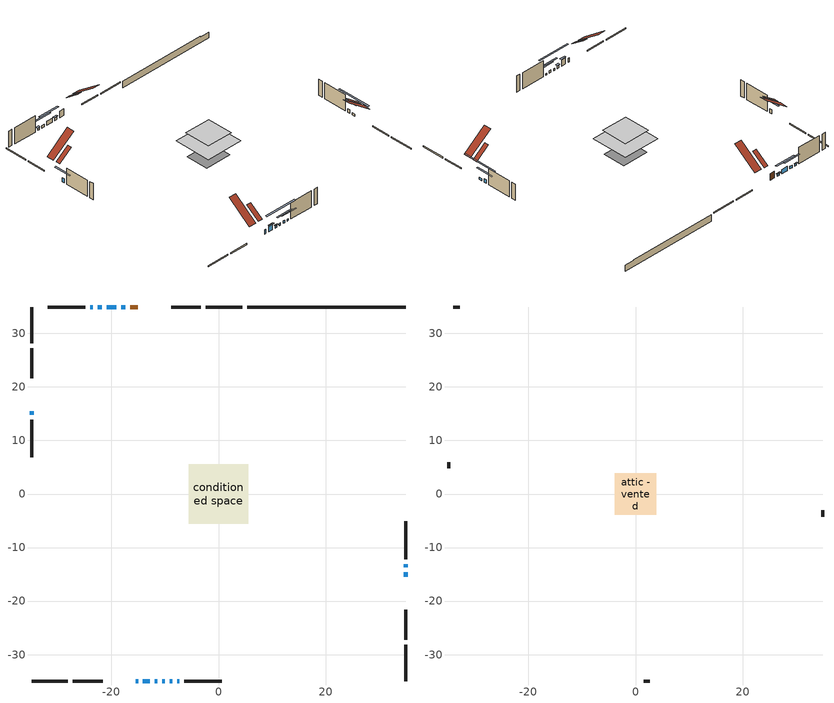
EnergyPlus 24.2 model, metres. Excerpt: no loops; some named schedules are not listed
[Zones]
conditioned space
 floor adiabatic (AdiabaticFloorConstruction): -5.54,-5.54 -5.54,5.54 5.54,5.54 5.54,-5.54 z3.2
 floor foundation (Slab1 construction): -3.96,-3.43 -3.96,3.43 3.96,3.43 3.96,-3.43 z-1.22
 floor foundation (Slab2 construction): -1.88,-1.88 -1.88,1.88 1.88,1.88 1.88,-1.88 z0
 wall outside (RimJoist1 construction): 4.43,34.92 -2.37,34.92 / -34.92,-34.92 -28.12,-34.92 / -34.92,34.92 -34.92,28.12 / 34.92,-34.92 34.92,-28.12 z0.76:1.06
 wall outside (RimJoist2 construction): -3.3,34.92 -8.85,34.92 / -27.19,-34.92 -21.65,-34.92 / -34.92,27.19 -34.92,21.65 / 34.92,-27.19 34.92,-21.65 z0.76:1.06
 wall outside (AdiabaticWallConstruction 1): -15.05,34.92 -16.45,34.92 z0.76:2.79
 wall outside (AdiabaticWallConstruction): -15.44,-34.92 -15.03,-34.92 / -34.92,15.44 -34.92,14.83 / -19.07,34.92 -20.9,34.92 z0.76:1.98; -17.37,34.92 -18.14,34.92 / -11.9,-34.92 -11.39,-34.92 / -21.82,34.92 -22.59,34.92 / -9.13,-34.92 -8.62,-34.92 z0.76:1.52; -14.1,-34.92 -12.83,-34.92 z0.76:2.59; 34.92,-15.44 34.92,-14.63 / -10.47,-34.92 -10.06,-34.92 / -23.51,34.92 -23.98,34.92 z0.76:1.37; 34.92,-13.7 34.92,-13.09 z0.76:1.9; -7.7,-34.92 -7.33,-34.92 z0.76:1.22
 wall outside (Wall1 construction): -24.9,34.92 -31.93,34.92 / -6.41,-34.92 0.62,-34.92 / -34.92,13.9 -34.92,6.87 / 34.92,-12.16 34.92,-5.13 z0.76:5.64
 wall foundation (FoundationWall1 construction): 5.36,34.92,-1.22 5.36,34.92,0.76 31.97,34.92,0.76 31.97,34.92,0.51 34.92,34.92,0.51 34.92,34.92,-1.22
 window (WindowConstruction 10): -15.44,-34.92 -15.03,-34.92 z0.76:1.98
 window (WindowConstruction 6): -34.92,15.44 -34.92,14.83 z0.76:1.98
 window (WindowConstruction 7): -17.38,34.92 -18.14,34.92 z0.76:1.52
 window (WindowConstruction 8): -14.1,-34.92 -12.83,-34.92 z0.76:2.59
 window (WindowConstruction 9): -11.9,-34.92 -11.39,-34.92 z0.76:1.52
 window (WindowConstruction 11): 34.92,-15.44 34.92,-14.63 z0.76:1.37
 window (WindowConstruction 12): -10.47,-34.92 -10.06,-34.92 z0.76:1.37
 window (WindowConstruction): 34.92,-13.7 34.92,-13.09 z0.76:1.9
 window (WindowConstruction 1): -19.07,34.92 -20.9,34.92 z0.76:1.98
 window (WindowConstruction 2): -21.82,34.92 -22.59,34.92 z0.76:1.52
 window (WindowConstruction 3): -23.52,34.92 -23.97,34.92 z0.76:1.37
 window (WindowConstruction 4): -9.13,-34.92 -8.62,-34.92 z0.76:1.52
 window (WindowConstruction 5): -7.69,-34.92 -7.34,-34.92 z0.76:1.22
 door (Door): -15.05,34.92 -16.45,34.92 z0.76:2.79
 ceiling adiabatic (AdiabaticFloorConstruction): 5.54,-5.54 5.54,5.54 -5.54,5.54 -5.54,-5.54 z3.2
 roof outside (Roof2 construction): -14.12,34.92,5.64 -14.12,30.95,8.61 -12.88,30.95,8.61 -12.88,34.92,5.64; -16.37,-34.92,5.64 -16.37,-30.95,8.61 -17.61,-30.95,8.61 -17.61,-34.92,5.64; -34.92,16.37,5.64 -30.95,16.37,8.61 -30.95,17.61,8.61 -34.92,17.61,5.64; 34.92,-16.37,5.64 30.95,-16.37,8.61 30.95,-17.61,8.61 34.92,-17.61,5.64
attic - vented
 floor to conditioned space (Floor1 construction Reversed): -3.9,-3.9 -3.9,3.9 3.9,3.9 3.9,-3.9 z5.64
 wall outside (Wall3 construction): -32.86,34.92 -33.99,34.92 / 1.55,-34.92 2.68,-34.92 / -34.92,5.94 -34.92,4.81 / 34.92,-4.2 34.92,-3.07 z0.76:5.64
 roof outside (Roof1 construction): -11.95,34.92,5.64 -11.95,27.95,10.87 -9.77,27.95,10.87 -9.77,34.92,5.64; -18.54,-34.92,5.64 -18.54,-27.95,10.87 -20.72,-27.95,10.87 -20.72,-34.92,5.64; -34.92,18.54,5.64 -27.95,18.54,10.87 -27.95,20.72,10.87 -34.92,20.72,5.64; 34.92,-18.54,5.64 27.95,-18.54,10.87 27.95,-20.72,10.87 34.92,-20.72,5.64
shading: -34.92,12.57 -34.92,17.7 -35.34,17.7 -35.34,12.57 z4.24; -18.34,34.92 -17.17,34.92 -17.17,35.34 -18.34,35.34 z1.72; -12.63,-34.92 -14.3,-34.92 -14.3,-35.34 -12.63,-35.34 z2.79; -11.19,-34.92 -12.1,-34.92 -12.1,-35.34 -11.19,-35.34 z1.72; 34.92,-9.93 34.92,-20.14 35.34,-20.14 35.34,-9.93 z6.07; -5.36,-34.92 -15.17,-34.92 -15.17,-35.34 -5.36,-35.34 z6.07; 34.92,-10.83 34.92,-15.96 35.34,-15.96 35.34,-10.83 z4.16; -23.15,34.92 -16.81,34.92 -16.81,35.34 -23.15,35.34 z4.24; -24.85,34.92 -19.57,34.92 -19.57,35.34 -24.85,35.34 z3.78; -24.17,34.92 -23.31,34.92 -23.31,35.34 -24.17,35.34 z1.57; -6.36,-34.92 -11.39,-34.92 -11.39,-35.34 -6.36,-35.34 z3.78; -5.08,-34.92 -9.95,-34.92 -9.95,-35.34 -5.08,-35.34 z3.48
[Building]
Building 1: Terrain=Suburbs
[Site:Location]
Toronto Intl AP_ON: Latitude {deg}=43.68; Longitude {deg}=-79.63; Time Zone {hr}=-5; Elevation {m}=173; Keep Site Location Information=Yes
[Site:GroundTemperature:Shallow]
4.59119, 2.66285, 2.50842, 3.42352, 7.09712, 10.7536, 13.9236, 15.9317, 16.1023, 14.4691, 11.3799, 7.83558
[Site:WaterMainsTemperature]
Calculation Method=Schedule; Temperature Schedule=mains temperature schedule
[Material] Roughness=Rough; Thermal Absorptance=0.9
Name | Thickness {m} | Conductivity {W/m-K} | Density {kg/m3} | Specific Heat {J/kg-K} | Solar Absorptance | Visible Absorptance
asphalt or fiberglass shingles | 0.00635 | 0.162714 | 1121.4 | 1465.45 | 0.4 | 0.4
ceiling stud and cavity | 0.1397 | 0.0765065 | 65.682 | 1177.47 | 0.7 | 0.7
concrete 4.0 in. | 0.1016 | 1.803125 | 2242.8 | 837.4 | 0.7 | 0.7
concrete 8.0 in. | 0.2032 | 1.803125 | 2242.8 | 837.4 | 0.7 | 0.7
door material | 0.04445 | 0.053851 | 512.64 | 1214.23 | 0.7 | 0.7
exterior vertical ins | 0.0454343 | 0.029427 | 32.04 | 1214.23 | 0.7 | 0.7
floor covering | 0.0127 | 0.0433444 | 54.468 | 1339.84 | 0.6 | 0.6
floor rigid ins; wall rigid ins | 0.512978 | 0.029427 | 32.04 | 1214.23 | 0.7 | 0.7
floor stud and cavity | 0.1397 | 1.75129 | 37.0049 | 1207.88 | 0.7 | 0.7
furniture material conditioned space 1 | 0.1524 | 0.115458 | 640.8 | 1214.23 | 0.6 | 0.6
gypsum board | 0.0127 | 0.160291 | 801 | 837.4 | 0.6 | 0.6
gypsum board 1 | 0.0127 | 0.160291 | 801 | 837.4 | 0.7 | 0.7
osb sheathing 0.5 in. | 0.0127 | 0.115458 | 512.64 | 1214.23 | 0.7 | 0.7
osb sheathing 0.75 in. | 0.01905 | 0.115458 | 512.64 | 1214.23 | 0.7 | 0.7
rim joist stud and cavity | 0.0508 | 0.177588 | 50.32683 | 1063.81 | 0.6 | 0.6
rim joist stud and cavity 1 | 0.0508 | 0.103237 | 50.32683 | 1063.81 | 0.6 | 0.6
roof stud and cavity | 0.2032 | 0.111548 | 78.34581 | 1123.46 | 0.7 | 0.7
wall stud and cavity | 0.1397 | 0.702165 | 139.0536 | 1170.24 | 0.7 | 0.7
wall stud and cavity 1 | 0.0889 | 6.9971 | 50.32683 | 1063.81 | 0.6 | 0.6
wall stud and cavity 2 | 0.0889 | 0.380278 | 52.3479 | 1209.89 | 0.7 | 0.7
wall stud and cavity 3 | 0.0889 | 0.391764 | 83.0341 | 1211.67 | 0.7 | 0.7
wood siding | 0.0254 | 0.102417 | 544.68 | 1172.36 | 0.4 | 0.4
wood siding 1 | 0.00254 | 0.102417 | 544.68 | 1172.36 | 0.4 | 0.4
wood siding 2; wood siding 3; wood siding 4 | 0.0254 | 0.102417 | 544.68 | 1172.36 | 0.7 | 0.7
[WindowMaterial:SimpleGlazingSystem]
Name | U-Factor {W/m2-K} | Solar Heat Gain Coefficient
WindowMaterial | 2.969594 | 0.62
WindowMaterial 1 | 2.93609 | 0.65
WindowMaterial 2 | 2.97187 | 0.61
WindowMaterial 3 | 3.02183 | 0.55
WindowMaterial 4 | 3.00253 | 0.58
WindowMaterial 5 | 3.0542 | 0.49
WindowMaterial 6 | 2.96789 | 0.62
WindowMaterial 7 | 2.90259 | 0.68
WindowMaterial 8 | 4.786554 | 0.61
WindowMaterial 9 | 3.03319 | 0.54
[Construction]
AdiabaticFloorConstruction: floor stud and cavity, floor rigid ins, osb sheathing 0.75 in., floor covering
AdiabaticWallConstruction: wood siding 3, wall rigid ins, wall stud and cavity 2, gypsum board
AdiabaticWallConstruction 1: wood siding 4, wall rigid ins, wall stud and cavity 2, gypsum board
Door: door material
Floor1 construction Reversed: gypsum board, ceiling stud and cavity
FoundationWall1 construction: concrete 8.0 in., gypsum board 1
furniture construction conditioned space 1: furniture material conditioned space 1
PartitionWallConstruction: gypsum board, wall stud and cavity 3, gypsum board
RimJoist1 construction: wood siding 2, rim joist stud and cavity
RimJoist2 construction: wood siding 2, rim joist stud and cavity 1
Roof1 construction: asphalt or fiberglass shingles
Roof2 construction: asphalt or fiberglass shingles, osb sheathing 0.75 in., roof stud and cavity, gypsum board
Slab1 construction; Slab2 construction: concrete 4.0 in.
Wall1 construction: wood siding, osb sheathing 0.5 in., wall stud and cavity, gypsum board
Wall3 construction: wood siding 1, wall stud and cavity 1
WindowConstruction: WindowMaterial
WindowConstruction 1: WindowMaterial 1
WindowConstruction 10: WindowMaterial 8
WindowConstruction 11; WindowConstruction 12: WindowMaterial 9
WindowConstruction 2; WindowConstruction 7: WindowMaterial 2
WindowConstruction 3: WindowMaterial 3
WindowConstruction 4; WindowConstruction 9: WindowMaterial 4
WindowConstruction 5: WindowMaterial 5
WindowConstruction 6: WindowMaterial 6
WindowConstruction 8: WindowMaterial 7
[Zone] Multiplier=1; Part of Total Floor Area=Yes
Name | Volume {m3}
attic - vented | 47.4669
conditioned space | 439.4
[Space]
Name | Zone | Volume {m3}
attic - vented 1 | attic - vented | 47.4669
conditioned space 1 | conditioned space | 439.4
[ZoneInfiltration:EffectiveLeakageArea]
infil attic - vented 1: Zone or Space=attic - vented 1; Schedule=Always On Discrete; Effective Air Leakage Area {cm2}=2517.93; Stack Coefficient=0.000703006; Wind Coefficient=1.79143e-05
[ZoneMixing]
whole house fan mix: Zone or Space=attic - vented; Schedule=Always On Continuous; Design Flow Rate Calculation Method=Flow/Zone; Design Flow Rate {m3/s}=0; Source Zone or Space=conditioned space
[SurfaceProperty:ExposedFoundationPerimeter] Exposed Perimeter Calculation Method=TotalExposedPerimeter
Name | Total Exposed Perimeter {m}
Slab1 | 29.566
Slab2 | 10.668
[InternalMass] Zone or ZoneList=conditioned space; Space or SpaceList=conditioned space 1
Name | Construction | Surface Area {m2}
furniture mass conditioned space 1 | furniture construction conditioned space 1 | 76.4282
partition wall mass | PartitionWallConstruction | 191.07
[Lights]
interior lighting: Zone or ZoneList or Space or SpaceList=conditioned space 1; Schedule=interior lighting schedule; Design Level Calculation Method=LightingLevel; Lighting Level {W}=343.2; Return Air Fraction=0; Fraction Radiant=0.6; Fraction Visible=0.2; Fraction Replaceable=1
[People]
occupants: Zone or ZoneList or Space or SpaceList=conditioned space 1; Number of People Schedule=occupants schedule; Number of People Calculation Method=People; Number of People=3; Fraction Radiant=0.314171; Sensible Heat Fraction=0.56303; Activity Level Schedule=occupants activity schedule; Carbon Dioxide Generation Rate {m3/s-W}=0; Enable ASHRAE 55 Comfort Warnings=No; Mean Radiant Temperature Calculation Type=EnclosureAveraged
[ElectricEquipment] Zone or ZoneList or Space or SpaceList=conditioned space 1; Design Level Calculation Method=EquipmentLevel
Name | Schedule | Design Level {W} | Fraction Latent | Fraction Radiant | Fraction Lost
clothes dryer | clothes dryer schedule | 140.772 | 0.015 | 0.081 | 0.85
clothes washer | clothes washer schedule | 32.1985 | 0.03 | 0.162 | 0.7
cooking range | cooking range schedule | 215.147 | 0.08 | 0.432 | 0.2
dishwasher | dishwasher schedule | 66.8632 | 0.3 | 0.18 | 0.4
fridge | fridge schedule | 72.9452 | 0 | 0.6 | 0
mech vent bath fan 0 | mech vent bath fan 0 schedule | 50.2 | 0 | 0 | 1
mech vent bath fan 1 | mech vent bath fan 1 schedule | 50.2 | 0 | 0 | 1
mech vent bath fan 2 | mech vent bath fan 2 schedule | 50.2 | 0 | 0 | 1
mech vent house fan | mech vent house fan schedule | 0 | 0 | 0 | 1
mech vent house fan cfis | mech vent house fan cfis schedule | 0 | 0 | 0 | 0
mech vent range fan 0 | mech vent range fan 0 schedule | 57 | 0 | 0 | 1
misc plug loads | misc plug loads schedule | 494.7 | 0.045 | 0.513 | 0.1
whole house fan | Always On Discrete | 0 | 0 | 0 | 1
[OtherEquipment] Zone or ZoneList or Space or SpaceList=conditioned space 1; Design Level Calculation Method=EquipmentLevel
Name | Fuel Type | Schedule | Design Level {W} | Fraction Latent | Fraction Radiant | Fraction Lost
clothes dryer 1 | Electricity | clothes dryer schedule | 0 | 0.015 | 0.081 | 0.85
cooking range 1 | Electricity | cooking range schedule | 0 | 0.08 | 0.432 | 0.2
general water use latent | None | general water use schedule | 62.594 | 1 | 0 | 0
general water use sensible | None | general water use schedule | -61.6891 | 0 | 0.6 | 0
mech vent house fan latent load | None | Always On Discrete | 0 | 1 | 0 | 0
mech vent house fan sensible load | None | Always On Discrete | 0 | 0 | 0 | 0
water heater energy adjustment1 | NaturalGas | Always On Discrete | 0.01 | 0 | 0 | 1
[ZoneInfiltration:DesignFlowRate] Zone or ZoneList or Space or SpaceList=conditioned space 1; Schedule=Always On Discrete; Design Flow Rate Calculation Method=Flow/Zone; Design Flow Rate {m3/s}=0
infil flow; natural vent flow; whole house fan flow
[Foundation:Kiva] Initial Indoor Air Temperature {C}=18; Wall Depth Below Slab {m}=0.2032
Name | Wall Height Above Grade {m} | Custom Block Material Name 1 | Custom Block Depth 1 {m} | Custom Block X Position 1 {m} | Custom Block Z Position 1 {m}
Foundation Kiva 1 | 0.760019 | exterior vertical ins | 1.98001 | 0.2159 | 0
Foundation Kiva 2 | 0.1016
[Foundation:Kiva:Settings]
Soil Conductivity {W/m-K}=0.849921; Soil Density {kg/m3}=1842.3; Soil Specific Heat {J/kg-K}=418.7; Ground Solar Absorptivity=0.9; Ground Thermal Absorptivity=0.9; Ground Surface Roughness {m}=0.03; Far-Field Width {m}=40; Deep-Ground Boundary Condition=ZeroFlux; Deep-Ground Depth {m}=40; Minimum Cell Dimension {m}=0.2; Maximum Cell Growth Coefficient=3; Simulation Timestep=Timestep
[Exterior:Lights]
exterior lighting: Schedule=exterior lighting schedule; Design Level {W}=75.6
[Schedule:Constant]
Name | Hourly Value
Always On Continuous; mech vent house fan schedule; mech vent house fan cfis schedule; Always On Discrete | 1
occupants activity schedule | 117.228
fridge schedule | 0
[Schedule:Week:Daily]
interior lighting schedule Week Rule - Jan1-Jan27: interior lighting schedule day, interior lighting schedule day, interior lighting schedule day, interior lighting schedule day, interior lighting schedule day, interior lighting schedule day, interior lighting schedule day, interior lighting schedule default day, interior lighting schedule default day, interior lighting schedule default day, interior lighting schedule default day, interior lighting schedule default day
interior lighting schedule Week Rule - Jan28-Feb3: interior lighting schedule day, interior lighting schedule day, interior lighting schedule day, interior lighting schedule day, interior lighting schedule day 1, interior lighting schedule day 1, interior lighting schedule day 1, interior lighting schedule default day, interior lighting schedule default day, interior lighting schedule default day, interior lighting schedule default day, interior lighting schedule default day
interior lighting schedule Week Rule - Feb4-Feb24: interior lighting schedule day 1, interior lighting schedule day 1, interior lighting schedule day 1, interior lighting schedule day 1, interior lighting schedule day 1, interior lighting schedule day 1, interior lighting schedule day 1, interior lighting schedule default day, interior lighting schedule default day, interior lighting schedule default day, interior lighting schedule default day, interior lighting schedule default day
interior lighting schedule Week Rule - Feb25-Mar3: interior lighting schedule day 1, interior lighting schedule day 1, interior lighting schedule day 1, interior lighting schedule day 1, interior lighting schedule day 2, interior lighting schedule day 2, interior lighting schedule day 2, interior lighting schedule default day, interior lighting schedule default day, interior lighting schedule default day, interior lighting schedule default day, interior lighting schedule default day
interior lighting schedule Week Rule - Mar4-Mar31: interior lighting schedule day 2, interior lighting schedule day 2, interior lighting schedule day 2, interior lighting schedule day 2, interior lighting schedule day 2, interior lighting schedule day 2, interior lighting schedule day 2, interior lighting schedule default day, interior lighting schedule default day, interior lighting schedule default day, interior lighting schedule default day, interior lighting schedule default day
interior lighting schedule Week Rule - Apr1-Apr28: interior lighting schedule day 3, interior lighting schedule day 3, interior lighting schedule day 3, interior lighting schedule day 3, interior lighting schedule day 3, interior lighting schedule day 3, interior lighting schedule day 3, interior lighting schedule default day, interior lighting schedule default day, interior lighting schedule default day, interior lighting schedule default day, interior lighting schedule default day
interior lighting schedule Week Rule - Apr29-May5: interior lighting schedule day 3, interior lighting schedule day 3, interior lighting schedule day 4, interior lighting schedule day 4, interior lighting schedule day 4, interior lighting schedule day 4, interior lighting schedule day 4, interior lighting schedule default day, interior lighting schedule default day, interior lighting schedule default day, interior lighting schedule default day, interior lighting schedule default day
interior lighting schedule Week Rule - May6-May26: interior lighting schedule day 4, interior lighting schedule day 4, interior lighting schedule day 4, interior lighting schedule day 4, interior lighting schedule day 4, interior lighting schedule day 4, interior lighting schedule day 4, interior lighting schedule default day, interior lighting schedule default day, interior lighting schedule default day, interior lighting schedule default day, interior lighting schedule default day
interior lighting schedule Week Rule - May27-Jun2: interior lighting schedule day 4, interior lighting schedule day 4, interior lighting schedule day 4, interior lighting schedule day 4, interior lighting schedule day 4, interior lighting schedule day 5, interior lighting schedule day 5, interior lighting schedule default day, interior lighting schedule default day, interior lighting schedule default day, interior lighting schedule default day, interior lighting schedule default day
interior lighting schedule Week Rule - Jun3-Jun30: interior lighting schedule day 5, interior lighting schedule day 5, interior lighting schedule day 5, interior lighting schedule day 5, interior lighting schedule day 5, interior lighting schedule day 5, interior lighting schedule day 5, interior lighting schedule default day, interior lighting schedule default day, interior lighting schedule default day, interior lighting schedule default day, interior lighting schedule default day
interior lighting schedule Week Rule - Jul1-Jul28: interior lighting schedule day 6, interior lighting schedule day 6, interior lighting schedule day 6, interior lighting schedule day 6, interior lighting schedule day 6, interior lighting schedule day 6, interior lighting schedule day 6, interior lighting schedule default day, interior lighting schedule default day, interior lighting schedule default day, interior lighting schedule default day, interior lighting schedule default day
interior lighting schedule Week Rule - Jul29-Aug4: interior lighting schedule day 6, interior lighting schedule day 6, interior lighting schedule day 6, interior lighting schedule day 7, interior lighting schedule day 7, interior lighting schedule day 7, interior lighting schedule day 7, interior lighting schedule default day, interior lighting schedule default day, interior lighting schedule default day, interior lighting schedule default day, interior lighting schedule default day
interior lighting schedule Week Rule - Aug5-Aug25: interior lighting schedule day 7, interior lighting schedule day 7, interior lighting schedule day 7, interior lighting schedule day 7, interior lighting schedule day 7, interior lighting schedule day 7, interior lighting schedule day 7, interior lighting schedule default day, interior lighting schedule default day, interior lighting schedule default day, interior lighting schedule default day, interior lighting schedule default day
interior lighting schedule Week Rule - Aug26-Sep1: interior lighting schedule day 7, interior lighting schedule day 7, interior lighting schedule day 7, interior lighting schedule day 7, interior lighting schedule day 7, interior lighting schedule day 7, interior lighting schedule day 8, interior lighting schedule default day, interior lighting schedule default day, interior lighting schedule default day, interior lighting schedule default day, interior lighting schedule default day
interior lighting schedule Week Rule - Sep2-Sep29: interior lighting schedule day 8, interior lighting schedule day 8, interior lighting schedule day 8, interior lighting schedule day 8, interior lighting schedule day 8, interior lighting schedule day 8, interior lighting schedule day 8, interior lighting schedule default day, interior lighting schedule default day, interior lighting schedule default day, interior lighting schedule default day, interior lighting schedule default day
interior lighting schedule Week Rule - Sep30-Oct6: interior lighting schedule day 8, interior lighting schedule day 9, interior lighting schedule day 9, interior lighting schedule day 9, interior lighting schedule day 9, interior lighting schedule day 9, interior lighting schedule day 9, interior lighting schedule default day, interior lighting schedule default day, interior lighting schedule default day, interior lighting schedule default day, interior lighting schedule default day
interior lighting schedule Week Rule - Oct7-Oct27: interior lighting schedule day 9, interior lighting schedule day 9, interior lighting schedule day 9, interior lighting schedule day 9, interior lighting schedule day 9, interior lighting schedule day 9, interior lighting schedule day 9, interior lighting schedule default day, interior lighting schedule default day, interior lighting schedule default day, interior lighting schedule default day, interior lighting schedule default day
interior lighting schedule Week Rule - Oct28-Nov3: interior lighting schedule day 9, interior lighting schedule day 9, interior lighting schedule day 9, interior lighting schedule day 9, interior lighting schedule day 10, interior lighting schedule day 10, interior lighting schedule day 10, interior lighting schedule default day, interior lighting schedule default day, interior lighting schedule default day, interior lighting schedule default day, interior lighting schedule default day
interior lighting schedule Week Rule - Nov4-Nov24: interior lighting schedule day 10, interior lighting schedule day 10, interior lighting schedule day 10, interior lighting schedule day 10, interior lighting schedule day 10, interior lighting schedule day 10, interior lighting schedule day 10, interior lighting schedule default day, interior lighting schedule default day, interior lighting schedule default day, interior lighting schedule default day, interior lighting schedule default day
interior lighting schedule Week Rule - Nov25-Dec1: interior lighting schedule day 10, interior lighting schedule day 10, interior lighting schedule day 10, interior lighting schedule day 10, interior lighting schedule day 10, interior lighting schedule day 10, interior lighting schedule day 11, interior lighting schedule default day, interior lighting schedule default day, interior lighting schedule default day, interior lighting schedule default day, interior lighting schedule default day
interior lighting schedule Week Rule - Dec2-Dec31: interior lighting schedule day 11, interior lighting schedule day 11, interior lighting schedule day 11, interior lighting schedule day 11, interior lighting schedule day 11, interior lighting schedule day 11, interior lighting schedule day 11, interior lighting schedule default day, interior lighting schedule default day, interior lighting schedule default day, interior lighting schedule default day, interior lighting schedule default day
occupants schedule Week Rule - Jan1-Dec31: occupants schedule day, occupants schedule day, occupants schedule day, occupants schedule day, occupants schedule day, occupants schedule day, occupants schedule day, occupants schedule default day, occupants schedule default day, occupants schedule default day, occupants schedule default day, occupants schedule default day
clothes dryer schedule Week Rule - Jan1-Dec31: clothes dryer schedule day, clothes dryer schedule day, clothes dryer schedule day, clothes dryer schedule day, clothes dryer schedule day, clothes dryer schedule day, clothes dryer schedule day, clothes dryer schedule default day, clothes dryer schedule default day, clothes dryer schedule default day, clothes dryer schedule default day, clothes dryer schedule default day
clothes washer schedule Week Rule - Jan1-Dec31: clothes washer schedule day, clothes washer schedule day, clothes washer schedule day, clothes washer schedule day, clothes washer schedule day, clothes washer schedule day, clothes washer schedule day, clothes washer schedule default day, clothes washer schedule default day, clothes washer schedule default day, clothes washer schedule default day, clothes washer schedule default day
cooking range schedule Week Rule - Jan1-Dec31: cooking range schedule day, cooking range schedule day, cooking range schedule day, cooking range schedule day, cooking range schedule day, cooking range schedule day, cooking range schedule day, cooking range schedule default day, cooking range schedule default day, cooking range schedule default day, cooking range schedule default day, cooking range schedule default day
dishwasher schedule Week Rule - Jan1-Dec31: dishwasher schedule day, dishwasher schedule day, dishwasher schedule day, dishwasher schedule day, dishwasher schedule day, dishwasher schedule day, dishwasher schedule day, dishwasher schedule default day, dishwasher schedule default day, dishwasher schedule default day, dishwasher schedule default day, dishwasher schedule default day
mech vent bath fan 0 schedule Week Rule - Jan1-Dec31: mech vent bath fan 0 schedule day, mech vent bath fan 0 schedule day, mech vent bath fan 0 schedule day, mech vent bath fan 0 schedule day, mech vent bath fan 0 schedule day, mech vent bath fan 0 schedule day, mech vent bath fan 0 schedule day, mech vent bath fan 0 schedule default day, mech vent bath fan 0 schedule default day, mech vent bath fan 0 schedule default day, mech vent bath fan 0 schedule default day, mech vent bath fan 0 schedule default day
mech vent bath fan 1 schedule Week Rule - Jan1-Dec31: mech vent bath fan 1 schedule day, mech vent bath fan 1 schedule day, mech vent bath fan 1 schedule day, mech vent bath fan 1 schedule day, mech vent bath fan 1 schedule day, mech vent bath fan 1 schedule day, mech vent bath fan 1 schedule day, mech vent bath fan 1 schedule default day, mech vent bath fan 1 schedule default day, mech vent bath fan 1 schedule default day, mech vent bath fan 1 schedule default day, mech vent bath fan 1 schedule default day
mech vent bath fan 2 schedule Week Rule - Jan1-Dec31: mech vent bath fan 2 schedule day, mech vent bath fan 2 schedule day, mech vent bath fan 2 schedule day, mech vent bath fan 2 schedule day, mech vent bath fan 2 schedule day, mech vent bath fan 2 schedule day, mech vent bath fan 2 schedule day, mech vent bath fan 2 schedule default day, mech vent bath fan 2 schedule default day, mech vent bath fan 2 schedule default day, mech vent bath fan 2 schedule default day, mech vent bath fan 2 schedule default day
mech vent range fan 0 schedule Week Rule - Jan1-Dec31: mech vent range fan 0 schedule day, mech vent range fan 0 schedule day, mech vent range fan 0 schedule day, mech vent range fan 0 schedule day, mech vent range fan 0 schedule day, mech vent range fan 0 schedule day, mech vent range fan 0 schedule day, mech vent range fan 0 schedule default day, mech vent range fan 0 schedule default day, mech vent range fan 0 schedule default day, mech vent range fan 0 schedule default day, mech vent range fan 0 schedule default day
misc plug loads schedule Week Rule - Jan1-Dec31: misc plug loads schedule day, misc plug loads schedule day, misc plug loads schedule day, misc plug loads schedule day, misc plug loads schedule day, misc plug loads schedule day, misc plug loads schedule day, misc plug loads schedule default day, misc plug loads schedule default day, misc plug loads schedule default day, misc plug loads schedule default day, misc plug loads schedule default day
general water use schedule Week Rule - Jan1-Dec31: general water use schedule day, general water use schedule day, general water use schedule day, general water use schedule day, general water use schedule day, general water use schedule day, general water use schedule day, general water use schedule default day, general water use schedule default day, general water use schedule default day, general water use schedule default day, general water use schedule default day
exterior lighting schedule Week Rule - Jan1-Jan27: exterior lighting schedule day, exterior lighting schedule day, exterior lighting schedule day, exterior lighting schedule day, exterior lighting schedule day, exterior lighting schedule day, exterior lighting schedule day, exterior lighting schedule default day, exterior lighting schedule default day, exterior lighting schedule default day, exterior lighting schedule default day, exterior lighting schedule default day
exterior lighting schedule Week Rule - Jan28-Feb3: exterior lighting schedule day, exterior lighting schedule day, exterior lighting schedule day, exterior lighting schedule day, exterior lighting schedule day 1, exterior lighting schedule day 1, exterior lighting schedule day 1, exterior lighting schedule default day, exterior lighting schedule default day, exterior lighting schedule default day, exterior lighting schedule default day, exterior lighting schedule default day
exterior lighting schedule Week Rule - Feb4-Feb24: exterior lighting schedule day 1, exterior lighting schedule day 1, exterior lighting schedule day 1, exterior lighting schedule day 1, exterior lighting schedule day 1, exterior lighting schedule day 1, exterior lighting schedule day 1, exterior lighting schedule default day, exterior lighting schedule default day, exterior lighting schedule default day, exterior lighting schedule default day, exterior lighting schedule default day
exterior lighting schedule Week Rule - Feb25-Mar3: exterior lighting schedule day 1, exterior lighting schedule day 1, exterior lighting schedule day 1, exterior lighting schedule day 1, exterior lighting schedule day 2, exterior lighting schedule day 2, exterior lighting schedule day 2, exterior lighting schedule default day, exterior lighting schedule default day, exterior lighting schedule default day, exterior lighting schedule default day, exterior lighting schedule default day
exterior lighting schedule Week Rule - Mar4-Mar31: exterior lighting schedule day 2, exterior lighting schedule day 2, exterior lighting schedule day 2, exterior lighting schedule day 2, exterior lighting schedule day 2, exterior lighting schedule day 2, exterior lighting schedule day 2, exterior lighting schedule default day, exterior lighting schedule default day, exterior lighting schedule default day, exterior lighting schedule default day, exterior lighting schedule default day
exterior lighting schedule Week Rule - Apr1-Apr28: exterior lighting schedule day 3, exterior lighting schedule day 3, exterior lighting schedule day 3, exterior lighting schedule day 3, exterior lighting schedule day 3, exterior lighting schedule day 3, exterior lighting schedule day 3, exterior lighting schedule default day, exterior lighting schedule default day, exterior lighting schedule default day, exterior lighting schedule default day, exterior lighting schedule default day
exterior lighting schedule Week Rule - Apr29-May5: exterior lighting schedule day 3, exterior lighting schedule day 3, exterior lighting schedule day 4, exterior lighting schedule day 4, exterior lighting schedule day 4, exterior lighting schedule day 4, exterior lighting schedule day 4, exterior lighting schedule default day, exterior lighting schedule default day, exterior lighting schedule default day, exterior lighting schedule default day, exterior lighting schedule default day
exterior lighting schedule Week Rule - May6-May26: exterior lighting schedule day 4, exterior lighting schedule day 4, exterior lighting schedule day 4, exterior lighting schedule day 4, exterior lighting schedule day 4, exterior lighting schedule day 4, exterior lighting schedule day 4, exterior lighting schedule default day, exterior lighting schedule default day, exterior lighting schedule default day, exterior lighting schedule default day, exterior lighting schedule default day
exterior lighting schedule Week Rule - May27-Jun2: exterior lighting schedule day 4, exterior lighting schedule day 4, exterior lighting schedule day 4, exterior lighting schedule day 4, exterior lighting schedule day 4, exterior lighting schedule day 5, exterior lighting schedule day 5, exterior lighting schedule default day, exterior lighting schedule default day, exterior lighting schedule default day, exterior lighting schedule default day, exterior lighting schedule default day
exterior lighting schedule Week Rule - Jun3-Jun30: exterior lighting schedule day 5, exterior lighting schedule day 5, exterior lighting schedule day 5, exterior lighting schedule day 5, exterior lighting schedule day 5, exterior lighting schedule day 5, exterior lighting schedule day 5, exterior lighting schedule default day, exterior lighting schedule default day, exterior lighting schedule default day, exterior lighting schedule default day, exterior lighting schedule default day
exterior lighting schedule Week Rule - Jul1-Jul28: exterior lighting schedule day 6, exterior lighting schedule day 6, exterior lighting schedule day 6, exterior lighting schedule day 6, exterior lighting schedule day 6, exterior lighting schedule day 6, exterior lighting schedule day 6, exterior lighting schedule default day, exterior lighting schedule default day, exterior lighting schedule default day, exterior lighting schedule default day, exterior lighting schedule default day
[Schedule:Year]
interior lighting schedule: interior lighting schedule Week Rule - Jan1-Jan27, 1, 1, 1, 27, interior lighting schedule Week Rule - Jan28-Feb3, 1, 28, 2, 3, interior lighting schedule Week Rule - Feb4-Feb24, 2, 4, 2, 24, interior lighting schedule Week Rule - Feb25-Mar3, 2, 25, 3, 3, interior lighting schedule Week Rule - Mar4-Mar31, 3, 4, 3, 31, interior lighting schedule Week Rule - Apr1-Apr28, 4, 1, 4, 28, interior lighting schedule Week Rule - Apr29-May5, 4, 29, 5, 5, interior lighting schedule Week Rule - May6-May26, 5, 6, 5, 26, interior lighting schedule Week Rule - May27-Jun2, 5, 27, 6, 2, interior lighting schedule Week Rule - Jun3-Jun30, 6, 3, 6, 30, interior lighting schedule Week Rule - Jul1-Jul28, 7, 1, 7, 28, interior lighting schedule Week Rule - Jul29-Aug4, 7, 29, 8, 4, interior lighting schedule Week Rule - Aug5-Aug25, 8, 5, 8, 25, interior lighting schedule Week Rule - Aug26-Sep1, 8, 26, 9, 1, interior lighting schedule Week Rule - Sep2-Sep29, 9, 2, 9, 29, interior lighting schedule Week Rule - Sep30-Oct6, 9, 30, 10, 6, interior lighting schedule Week Rule - Oct7-Oct27, 10, 7, 10, 27, interior lighting schedule Week Rule - Oct28-Nov3, 10, 28, 11, 3, interior lighting schedule Week Rule - Nov4-Nov24, 11, 4, 11, 24, interior lighting schedule Week Rule - Nov25-Dec1, 11, 25, 12, 1, interior lighting schedule Week Rule - Dec2-Dec31, 12, 2, 12, 31
occupants schedule: occupants schedule Week Rule - Jan1-Dec31, 1, 1, 12, 31
clothes dryer schedule: clothes dryer schedule Week Rule - Jan1-Dec31, 1, 1, 12, 31
clothes washer schedule: clothes washer schedule Week Rule - Jan1-Dec31, 1, 1, 12, 31
cooking range schedule: cooking range schedule Week Rule - Jan1-Dec31, 1, 1, 12, 31
dishwasher schedule: dishwasher schedule Week Rule - Jan1-Dec31, 1, 1, 12, 31
mech vent bath fan 0 schedule: mech vent bath fan 0 schedule Week Rule - Jan1-Dec31, 1, 1, 12, 31
mech vent bath fan 1 schedule: mech vent bath fan 1 schedule Week Rule - Jan1-Dec31, 1, 1, 12, 31
mech vent bath fan 2 schedule: mech vent bath fan 2 schedule Week Rule - Jan1-Dec31, 1, 1, 12, 31
mech vent range fan 0 schedule: mech vent range fan 0 schedule Week Rule - Jan1-Dec31, 1, 1, 12, 31
misc plug loads schedule: misc plug loads schedule Week Rule - Jan1-Dec31, 1, 1, 12, 31
general water use schedule: general water use schedule Week Rule - Jan1-Dec31, 1, 1, 12, 31
exterior lighting schedule: exterior lighting schedule Week Rule - Jan1-Jan27, 1, 1, 1, 27, exterior lighting schedule Week Rule - Jan28-Feb3, 1, 28, 2, 3, exterior lighting schedule Week Rule - Feb4-Feb24, 2, 4, 2, 24, exterior lighting schedule Week Rule - Feb25-Mar3, 2, 25, 3, 3, exterior lighting schedule Week Rule - Mar4-Mar31, 3, 4, 3, 31, exterior lighting schedule Week Rule - Apr1-Apr28, 4, 1, 4, 28, exterior lighting schedule Week Rule - Apr29-May5, 4, 29, 5, 5, exterior lighting schedule Week Rule - May6-May26, 5, 6, 5, 26, exterior lighting schedule Week Rule - May27-Jun2, 5, 27, 6, 2, exterior lighting schedule Week Rule - Jun3-Jun30, 6, 3, 6, 30, exterior lighting schedule Week Rule - Jul1-Jul28, 7, 1, 7, 28, exterior lighting schedule Week Rule - Jul29-Aug4, 7, 29, 8, 4, exterior lighting schedule Week Rule - Aug5-Aug25, 8, 5, 8, 25, exterior lighting schedule Week Rule - Aug26-Sep1, 8, 26, 9, 1, exterior lighting schedule Week Rule - Sep2-Sep29, 9, 2, 9, 29, exterior lighting schedule Week Rule - Sep30-Oct6, 9, 30, 10, 6, exterior lighting schedule Week Rule - Oct7-Oct27, 10, 7, 10, 27, exterior lighting schedule Week Rule - Oct28-Nov3, 10, 28, 11, 3, exterior lighting schedule Week Rule - Nov4-Nov24, 11, 4, 11, 24, exterior lighting schedule Week Rule - Nov25-Dec1, 11, 25, 12, 1, exterior lighting schedule Week Rule - Dec2-Dec31, 12, 2, 12, 31
[Schedule:Compact]
mains temperature schedule: Through: 01/01, For: AllDays, Until: 24:00, 8.43722, Through: 01/02, For: AllDays, Until: 24:00, 8.37111, Through: 01/03, For: AllDays, Until: 24:00, 8.30611, Through: 01/04, For: AllDays, Until: 24:00, 8.24222, Through: 01/05, For: AllDays, Until: 24:00, 8.17944, Through: 01/06, For: AllDays, Until: 24:00, 8.11833, Through: 01/07, For: AllDays, Until: 24:00, 8.05833, Through: 01/08, For: AllDays, Until: 24:00, 7.99944, Through: 01/09, For: AllDays, Until: 24:00, 7.94222, Through: 01/10, For: AllDays, Until: 24:00, 7.88611, Through: 01/11, For: AllDays, Until: 24:00, 7.83167, Through: 01/12, For: AllDays, Until: 24:00, 7.77833, Through: 01/13, For: AllDays, Until: 24:00, 7.72611, Through: 01/14, For: AllDays, Until: 24:00, 7.67556, Through: 01/15, For: AllDays, Until: 24:00, 7.62667, Through: 01/16, For: AllDays, Until: 24:00, 7.57889, Through: 01/17, For: AllDays, Until: 24:00, 7.53278, Through: 01/18, For: AllDays, Until: 24:00, 7.48778, Through: 01/19, For: AllDays, Until: 24:00, 7.44444, Through: 01/20, For: AllDays, Until: 24:00, 7.40278, Through: 01/21, For: AllDays, Until: 24:00, 7.36278, Through: 01/22, For: AllDays, Until: 24:00, 7.32389, Through: 01/23, For: AllDays, Until: 24:00, 7.28667, Through: 01/24, For: AllDays, Until: 24:00, 7.25056, Through: 01/25, For: AllDays, Until: 24:00, 7.21667, Through: 01/26, For: AllDays, Until: 24:00, 7.18389, Through: 01/27, For: AllDays, Until: 24:00, 7.15278, Through: 01/28, For: AllDays, Until: 24:00, 7.12333, Through: 01/29, For: AllDays, Until: 24:00, 7.09556, Through: 01/30, For: AllDays, Until: 24:00, 7.06944, Through: 01/31, For: AllDays, Until: 24:00, 7.04444, Through: 02/01, For: AllDays, Until: 24:00, 7.02167, Through: 02/02, For: AllDays, Until: 24:00, 7, Through: 02/03, For: AllDays, Until: 24:00, 6.98, Through: 02/04, For: AllDays, Until: 24:00, 6.96222, Through: 02/05, For: AllDays, Until: 24:00, 6.94556, Through: 02/06, For: AllDays, Until: 24:00, 6.93056, Through: 02/07, For: AllDays, Until: 24:00, 6.91722, Through: 02/08, For: AllDays, Until: 24:00, 6.90556, Through: 02/09, For: AllDays, Until: 24:00, 6.89556, Through: 02/10, For: AllDays, Until: 24:00, 6.88722, Through: 02/11, For: AllDays, Until: 24:00, 6.88056, Through: 02/12, For: AllDays, Until: 24:00, 6.875, Through: 02/13, For: AllDays, Until: 24:00, 6.87167, Through: 02/14, For: AllDays, Until: 24:00, 6.87, Through: 02/15, For: AllDays, Until: 24:00, 6.87, Through: 02/16, For: AllDays, Until: 24:00, 6.87167, Through: 02/17, For: AllDays, Until: 24:00, 6.875, Through: 02/18, For: AllDays, Until: 24:00, 6.88, Through: 02/19, For: AllDays, Until: 24:00, 6.88611, Through: 02/20, For: AllDays, Until: 24:00, 6.89444, Through: 02/21, For: AllDays, Until: 24:00, 6.90444, Through: 02/22, For: AllDays, Until: 24:00, 6.91611, Through: 02/23, For: AllDays, Until: 24:00, 6.92889, Through: 02/24, For: AllDays, Until: 24:00, 6.94389, Through: 02/25, For: AllDays, Until: 24:00, 6.96056, Through: 02/26, For: AllDays, Until: 24:00, 6.97833, Through: 02/27, For: AllDays, Until: 24:00, 6.99833, Through: 02/28, For: AllDays, Until: 24:00, 7.01944, Through: 03/01, For: AllDays, Until: 24:00, 7.04222, Through: 03/02, For: AllDays, Until: 24:00, 7.06667, Through: 03/03, For: AllDays, Until: 24:00, 7.09278, Through: 03/04, For: AllDays, Until: 24:00, 7.12056, Through: 03/05, For: AllDays, Until: 24:00, 7.15, Through: 03/06, For: AllDays, Until: 24:00, 7.18111, Through: 03/07, For: AllDays, Until: 24:00, 7.21333, Through: 03/08, For: AllDays, Until: 24:00, 7.24722, Through: 03/09, For: AllDays, Until: 24:00, 7.28278, Through: 03/10, For: AllDays, Until: 24:00, 7.32, Through: 03/11, For: AllDays, Until: 24:00, 7.35889, Through: 03/12, For: AllDays, Until: 24:00, 7.39889, Through: 03/13, For: AllDays, Until: 24:00, 7.44056, Through: 03/14, For: AllDays, Until: 24:00, 7.48389, Through: 03/15, For: AllDays, Until: 24:00, 7.52833, Through: 03/16, For: AllDays, Until: 24:00, 7.57444, Through: 03/17, For: AllDays, Until: 24:00, 7.62222, Through: 03/18, For: AllDays, Until: 24:00, 7.67111, Through: 03/19, For: AllDays, Until: 24:00, 7.72111, Through: 03/20, For: AllDays, Until: 24:00, 7.77333, Through: 03/21, For: AllDays, Until: 24:00, 7.82611, Through: 03/22, For: AllDays, Until: 24:00, 7.88111, Through: 03/23, For: AllDays, Until: 24:00, 7.93667, Through: 03/24, For: AllDays, Until: 24:00, 7.99389, Through: 03/25, For: AllDays, Until: 24:00, 8.05278, Through: 03/26, For: AllDays, Until: 24:00, 8.11278, Through: 03/27, For: AllDays, Until: 24:00, 8.17389, Through: 03/28, For: AllDays, Until: 24:00, 8.23611, Through: 03/29, For: AllDays, Until: 24:00, 8.3, Through: 03/30, For: AllDays, Until: 24:00, 8.365, Through: 03/31, For: AllDays, Until: 24:00, 8.43111, Through: 04/01, For: AllDays, Until: 24:00, 8.49833, Through: 04/02, For: AllDays, Until: 24:00, 8.56722, Through: 04/03, For: AllDays, Until: 24:00, 8.63667, Through: 04/04, For: AllDays, Until: 24:00, 8.70778, Through: 04/05, For: AllDays, Until: 24:00, 8.77944, Through: 04/06, For: AllDays, Until: 24:00, 8.85278, Through: 04/07, For: AllDays, Until: 24:00, 8.92667, Through: 04/08, For: AllDays, Until: 24:00, 9.00222, Through: 04/09, For: AllDays, Until: 24:00, 9.07833, Through: 04/10, For: AllDays, Until: 24:00, 9.15556, Through: 04/11, For: AllDays, Until: 24:00, 9.23389, Through: 04/12, For: AllDays, Until: 24:00, 9.31278, Through: 04/13, For: AllDays, Until: 24:00, 9.39278, Through: 04/14, For: AllDays, Until: 24:00, 9.47389, Through: 04/15, For: AllDays, Until: 24:00, 9.55611, Through: 04/16, For: AllDays, Until: 24:00, 9.63833, Through: 04/17, For: AllDays, Until: 24:00, 9.72222, Through: 04/18, For: AllDays, Until: 24:00, 9.80667, Through: 04/19, For: AllDays, Until: 24:00, 9.89167, Through: 04/20, For: AllDays, Until: 24:00, 9.97778, Through: 04/21, For: AllDays, Until: 24:00, 10.0644, Through: 04/22, For: AllDays, Until: 24:00, 10.1517, Through: 04/23, For: AllDays, Until: 24:00, 10.24, Through: 04/24, For: AllDays, Until: 24:00, 10.3289, Through: 04/25, For: AllDays, Until: 24:00, 10.4183, Through: 04/26, For: AllDays, Until: 24:00, 10.5083, Through: 04/27, For: AllDays, Until: 24:00, 10.5989, Through: 04/28, For: AllDays, Until: 24:00, 10.69, Through: 04/29, For: AllDays, Until: 24:00, 10.7817, Through: 04/30, For: AllDays, Until: 24:00, 10.8739, Through: 05/01, For: AllDays, Until: 24:00, 10.9667, Through: 05/02, For: AllDays, Until: 24:00, 11.0594, Through: 05/03, For: AllDays, Until: 24:00, 11.1533, Through: 05/04, For: AllDays, Until: 24:00, 11.2472, Through: 05/05, For: AllDays, Until: 24:00, 11.3411, Through: 05/06, For: AllDays, Until: 24:00, 11.4361, Through: 05/07, For: AllDays, Until: 24:00, 11.5306, Through: 05/08, For: AllDays, Until: 24:00, 11.6261, Through: 05/09, For: AllDays, Until: 24:00, 11.7217, Through: 05/10, For: AllDays, Until: 24:00, 11.8172, Through: 05/11, For: AllDays, Until: 24:00, 11.9128, Through: 05/12, For: AllDays, Until: 24:00, 12.0089, Through: 05/13, For: AllDays, Until: 24:00, 12.105, Through: 05/14, For: AllDays, Until: 24:00, 12.2017, Through: 05/15, For: AllDays, Until: 24:00, 12.2978, Through: 05/16, For: AllDays, Until: 24:00, 12.3944, Through: 05/17, For: AllDays, Until: 24:00, 12.4906, Through: 05/18, For: AllDays, Until: 24:00, 12.5872, Through: 05/19, For: AllDays, Until: 24:00, 12.6833, Through: 05/20, For: AllDays, Until: 24:00, 12.78, Through: 05/21, For: AllDays, Until: 24:00, 12.8761, Through: 05/22, For: AllDays, Until: 24:00, 12.9722, Through: 05/23, For: AllDays, Until: 24:00, 13.0683, Through: 05/24, For: AllDays, Until: 24:00, 13.1639, Through: 05/25, For: AllDays, Until: 24:00, 13.2594, Through: 05/26, For: AllDays, Until: 24:00, 13.355, Through: 05/27, For: AllDays, Until: 24:00, 13.45, Through: 05/28, For: AllDays, Until: 24:00, 13.545, Through: 05/29, For: AllDays, Until: 24:00, 13.6394, Through: 05/30, For: AllDays, Until: 24:00, 13.7333, Through: 05/31, For: AllDays, Until: 24:00, 13.8272, Through: 06/01, For: AllDays, Until: 24:00, 13.9206, Through: 06/02, For: AllDays, Until: 24:00, 14.0139, Through: 06/03, For: AllDays, Until: 24:00, 14.1061, Through: 06/04, For: AllDays, Until: 24:00, 14.1983, Through: 06/05, For: AllDays, Until: 24:00, 14.2894, Through: 06/06, For: AllDays, Until: 24:00, 14.3806, Through: 06/07, For: AllDays, Until: 24:00, 14.4711, Through: 06/08, For: AllDays, Until: 24:00, 14.5606, Through: 06/09, For: AllDays, Until: 24:00, 14.65, Through: 06/10, For: AllDays, Until: 24:00, 14.7383, Through: 06/11, For: AllDays, Until: 24:00, 14.8267, Through: 06/12, For: AllDays, Until: 24:00, 14.9133, Through: 06/13, For: AllDays, Until: 24:00, 15, Through: 06/14, For: AllDays, Until: 24:00, 15.0856, Through: 06/15, For: AllDays, Until: 24:00, 15.1706, Through: 06/16, For: AllDays, Until: 24:00, 15.255, Through: 06/17, For: AllDays, Until: 24:00, 15.3383, Through: 06/18, For: AllDays, Until: 24:00, 15.4206, Through: 06/19, For: AllDays, Until: 24:00, 15.5022, Through: 06/20, For: AllDays, Until: 24:00, 15.5828, Through: 06/21, For: AllDays, Until: 24:00, 15.6628, Through: 06/22, For: AllDays, Until: 24:00, 15.7417, Through: 06/23, For: AllDays, Until: 24:00, 15.8194, Through: 06/24, For: AllDays, Until: 24:00, 15.8961, Through: 06/25, For: AllDays, Until: 24:00, 15.9722, Through: 06/26, For: AllDays, Until: 24:00, 16.0467, Through: 06/27, For: AllDays, Until: 24:00, 16.1206, Through: 06/28, For: AllDays, Until: 24:00, 16.1933, Through: 06/29, For: AllDays, Until: 24:00, 16.265, Through: 06/30, For: AllDays, Until: 24:00, 16.3356, Through: 07/01, For: AllDays, Until: 24:00, 16.4044, Through: 07/02, For: AllDays, Until: 24:00, 16.4728, Through: 07/03, For: AllDays, Until: 24:00, 16.54, Through: 07/04, For: AllDays, Until: 24:00, 16.6056, Through: 07/05, For: AllDays, Until: 24:00, 16.67, Through: 07/06, For: AllDays, Until: 24:00, 16.7333, Through: 07/07, For: AllDays, Until: 24:00, 16.7956, Through: 07/08, For: AllDays, Until: 24:00, 16.8561, Through: 07/09, For: AllDays, Until: 24:00, 16.9156, Through: 07/10, For: AllDays, Until: 24:00, 16.9739, Through: 07/11, For: AllDays, Until: 24:00, 17.0306, Through: 07/12, For: AllDays, Until: 24:00, 17.0861, Through: 07/13, For: AllDays, Until: 24:00, 17.14, Through: 07/14, For: AllDays, Until: 24:00, 17.1928, Through: 07/15, For: AllDays, Until: 24:00, 17.2439, Through: 07/16, For: AllDays, Until: 24:00, 17.2939, Through: 07/17, For: AllDays, Until: 24:00, 17.3422, Through: 07/18, For: AllDays, Until: 24:00, 17.3894, Through: 07/19, For: AllDays, Until: 24:00, 17.435, Through: 07/20, For: AllDays, Until: 24:00, 17.4794, Through: 07/21, For: AllDays, Until: 24:00, 17.5217, Through: 07/22, For: AllDays, Until: 24:00, 17.5628, Through: 07/23, For: AllDays, Until: 24:00, 17.6028, Through: 07/24, For: AllDays, Until: 24:00, 17.6406, Through: 07/25, For: AllDays, Until: 24:00, 17.6772, Through: 07/26, For: AllDays, Until: 24:00, 17.7122, Through: 07/27, For: AllDays, Until: 24:00, 17.7456, Through: 07/28, For: AllDays, Until: 24:00, 17.7778, Through: 07/29, For: AllDays, Until: 24:00, 17.8078, Through: 07/30, For: AllDays, Until: 24:00, 17.8367, Through: 07/31, For: AllDays, Until: 24:00, 17.8639, Through: 08/01, For: AllDays, Until: 24:00, 17.8894, Through: 08/02, For: AllDays, Until: 24:00, 17.9133, Through: 08/03, For: AllDays, Until: 24:00, 17.9361, Through: 08/04, For: AllDays, Until: 24:00, 17.9567, Through: 08/05, For: AllDays, Until: 24:00, 17.9756, Through: 08/06, For: AllDays, Until: 24:00, 17.9933, Through: 08/07, For: AllDays, Until: 24:00, 18.0089, Through: 08/08, For: AllDays, Until: 24:00, 18.0233, Through: 08/09, For: AllDays, Until: 24:00, 18.0361, Through: 08/10, For: AllDays, Until: 24:00, 18.0467, Through: 08/11, For: AllDays, Until: 24:00, 18.0561, Through: 08/12, For: AllDays, Until: 24:00, 18.0639, Through: 08/13, For: AllDays, Until: 24:00, 18.07, Through: 08/14, For: AllDays, Until: 24:00, 18.0739, Through: 08/15, For: AllDays, Until: 24:00, 18.0767, Through: 08/16, For: AllDays, Until: 24:00, 18.0778, Through: 08/17, For: AllDays, Until: 24:00, 18.0772, Through: 08/18, For: AllDays, Until: 24:00, 18.075, Through: 08/19, For: AllDays, Until: 24:00, 18.0706, Through: 08/20, For: AllDays, Until: 24:00, 18.065, Through: 08/21, For: AllDays, Until: 24:00, 18.0578, Through: 08/22, For: AllDays, Until: 24:00, 18.0489, Through: 08/23, For: AllDays, Until: 24:00, 18.0383, Through: 08/24, For: AllDays, Until: 24:00, 18.0261, Through: 08/25, For: AllDays, Until: 24:00, 18.0122, Through: 08/26, For: AllDays, Until: 24:00, 17.9967, Through: 08/27, For: AllDays, Until: 24:00, 17.9794, Through: 08/28, For: AllDays, Until: 24:00, 17.9606, Through: 08/29, For: AllDays, Until: 24:00, 17.9406, Through: 08/30, For: AllDays, Until: 24:00, 17.9183, Through: 08/31, For: AllDays, Until: 24:00, 17.8944, Through: 09/01, For: AllDays, Until: 24:00, 17.8694, Through: 09/02, For: AllDays, Until: 24:00, 17.8428, Through: 09/03, For: AllDays, Until: 24:00, 17.8139, Through: 09/04, For: AllDays, Until: 24:00, 17.7839, Through: 09/05, For: AllDays, Until: 24:00, 17.7522, Through: 09/06, For: AllDays, Until: 24:00, 17.7194, Through: 09/07, For: AllDays, Until: 24:00, 17.6844, Through: 09/08, For: AllDays, Until: 24:00, 17.6483, Through: 09/09, For: AllDays, Until: 24:00, 17.6106, Through: 09/10, For: AllDays, Until: 24:00, 17.5711, Through: 09/11, For: AllDays, Until: 24:00, 17.5306, Through: 09/12, For: AllDays, Until: 24:00, 17.4883, Through: 09/13, For: AllDays, Until: 24:00, 17.4444, Through: 09/14, For: AllDays, Until: 24:00, 17.3989, Through: 09/15, For: AllDays, Until: 24:00, 17.3522, Through: 09/16, For: AllDays, Until: 24:00, 17.3039, Through: 09/17, For: AllDays, Until: 24:00, 17.2544, Through: 09/18, For: AllDays, Until: 24:00, 17.2033, Through: 09/19, For: AllDays, Until: 24:00, 17.1511, Through: 09/20, For: AllDays, Until: 24:00, 17.0972, Through: 09/21, For: AllDays, Until: 24:00, 17.0422, Through: 09/22, For: AllDays, Until: 24:00, 16.9856, Through: 09/23, For: AllDays, Until: 24:00, 16.9278, Through: 09/24, For: AllDays, Until: 24:00, 16.8683, Through: 09/25, For: AllDays, Until: 24:00, 16.8078, Through: 09/26, For: AllDays, Until: 24:00, 16.7461, Through: 09/27, For: AllDays, Until: 24:00, 16.6833, Through: 09/28, For: AllDays, Until: 24:00, 16.6189, Through: 09/29, For: AllDays, Until: 24:00, 16.5533, Through: 09/30, For: AllDays, Until: 24:00, 16.4867, Through: 10/01, For: AllDays, Until: 24:00, 16.4189, Through: 10/02, For: AllDays, Until: 24:00, 16.3494, Through: 10/03, For: AllDays, Until: 24:00, 16.2794, Through: 10/04, For: AllDays, Until: 24:00, 16.2083, Through: 10/05, For: AllDays, Until: 24:00, 16.1356, Through: 10/06, For: AllDays, Until: 24:00, 16.0622, Through: 10/07, For: AllDays, Until: 24:00, 15.9878, Through: 10/08, For: AllDays, Until: 24:00, 15.9117, Through: 10/09, For: AllDays, Until: 24:00, 15.835, Through: 10/10, For: AllDays, Until: 24:00, 15.7578, Through: 10/11, For: AllDays, Until: 24:00, 15.6789, Through: 10/12, For: AllDays, Until: 24:00, 15.5994, Through: 10/13, For: AllDays, Until: 24:00, 15.5189, Through: 10/14, For: AllDays, Until: 24:00, 15.4372, Through: 10/15, For: AllDays, Until: 24:00, 15.355, Through: 10/16, For: AllDays, Until: 24:00, 15.2722, Through: 10/17, For: AllDays, Until: 24:00, 15.1878, Through: 10/18, For: AllDays, Until: 24:00, 15.1033, Through: 10/19, For: AllDays, Until: 24:00, 15.0178, Through: 10/20, For: AllDays, Until: 24:00, 14.9317, Through: 10/21, For: AllDays, Until: 24:00, 14.8444, Through: 10/22, For: AllDays, Until: 24:00, 14.7567, Through: 10/23, For: AllDays, Until: 24:00, 14.6683, Through: 10/24, For: AllDays, Until: 24:00, 14.5794, Through: 10/25, For: AllDays, Until: 24:00, 14.4894, Through: 10/26, For: AllDays, Until: 24:00, 14.3994, Through: 10/27, For: AllDays, Until: 24:00, 14.3083, Through: 10/28, For: AllDays, Until: 24:00, 14.2172, Through: 10/29, For: AllDays, Until: 24:00, 14.125, Through: 10/30, For: AllDays, Until: 24:00, 14.0328, Through: 10/31, For: AllDays, Until: 24:00, 13.94, Through: 11/01, For: AllDays, Until: 24:00, 13.8467, Through: 11/02, For: AllDays, Until: 24:00, 13.7528, Through: 11/03, For: AllDays, Until: 24:00, 13.6589, Through: 11/04, For: AllDays, Until: 24:00, 13.5644, Through: 11/05, For: AllDays, Until: 24:00, 13.4694, Through: 11/06, For: AllDays, Until: 24:00, 13.3744, Through: 11/07, For: AllDays, Until: 24:00, 13.2794, Through: 11/08, For: AllDays, Until: 24:00, 13.1839, Through: 11/09, For: AllDays, Until: 24:00, 13.0878, Through: 11/10, For: AllDays, Until: 24:00, 12.9922, Through: 11/11, For: AllDays, Until: 24:00, 12.8961, Through: 11/12, For: AllDays, Until: 24:00, 12.7994, Through: 11/13, For: AllDays, Until: 24:00, 12.7033, Through: 11/14, For: AllDays, Until: 24:00, 12.6072, Through: 11/15, For: AllDays, Until: 24:00, 12.5106, Through: 11/16, For: AllDays, Until: 24:00, 12.4139, Through: 11/17, For: AllDays, Until: 24:00, 12.3178, Through: 11/18, For: AllDays, Until: 24:00, 12.2211, Through: 11/19, For: AllDays, Until: 24:00, 12.125, Through: 11/20, For: AllDays, Until: 24:00, 12.0289, Through: 11/21, For: AllDays, Until: 24:00, 11.9328, Through: 11/22, For: AllDays, Until: 24:00, 11.8367, Through: 11/23, For: AllDays, Until: 24:00, 11.7411, Through: 11/24, For: AllDays, Until: 24:00, 11.6456, Through: 11/25, For: AllDays, Until: 24:00, 11.5506, Through: 11/26, For: AllDays, Until: 24:00, 11.4556, Through: 11/27, For: AllDays, Until: 24:00, 11.3606, Through: 11/28, For: AllDays, Until: 24:00, 11.2667, Through: 11/29, For: AllDays, Until: 24:00, 11.1722, Through: 11/30, For: AllDays, Until: 24:00, 11.0789, Through: 12/01, For: AllDays, Until: 24:00, 10.9856, Through: 12/02, For: AllDays, Until: 24:00, 10.8928, Through: 12/03, For: AllDays, Until: 24:00, 10.8006, Through: 12/04, For: AllDays, Until: 24:00, 10.7089, Through: 12/05, For: AllDays, Until: 24:00, 10.6178, Through: 12/06, For: AllDays, Until: 24:00, 10.5267, Through: 12/07, For: AllDays, Until: 24:00, 10.4367, Through: 12/08, For: AllDays, Until: 24:00, 10.3472, Through: 12/09, For: AllDays, Until: 24:00, 10.2583, Through: 12/10, For: AllDays, Until: 24:00, 10.17, Through: 12/11, For: AllDays, Until: 24:00, 10.0822, Through: 12/12, For: AllDays, Until: 24:00, 9.99556, Through: 12/13, For: AllDays, Until: 24:00, 9.90944, Through: 12/14, For: AllDays, Until: 24:00, 9.82389, Through: 12/15, For: AllDays, Until: 24:00, 9.73944, Through: 12/16, For: AllDays, Until: 24:00, 9.65556, Through: 12/17, For: AllDays, Until: 24:00, 9.57278, Through: 12/18, For: AllDays, Until: 24:00, 9.49056, Through: 12/19, For: AllDays, Until: 24:00, 9.40944, Through: 12/20, For: AllDays, Until: 24:00, 9.32944, Through: 12/21, For: AllDays, Until: 24:00, 9.25, Through: 12/22, For: AllDays, Until: 24:00, 9.17167, Through: 12/23, For: AllDays, Until: 24:00, 9.09389, Through: 12/24, For: AllDays, Until: 24:00, 9.01778, Through: 12/25, For: AllDays, Until: 24:00, 8.94222, Through: 12/26, For: AllDays, Until: 24:00, 8.86778, Through: 12/27, For: AllDays, Until: 24:00, 8.79444, Through: 12/28, For: AllDays, Until: 24:00, 8.72222, Through: 12/29, For: AllDays, Until: 24:00, 8.65111, Through: 12/30, For: AllDays, Until: 24:00, 8.58167, Through: 12/31, For: AllDays, Until: 24:00, 8.51278
